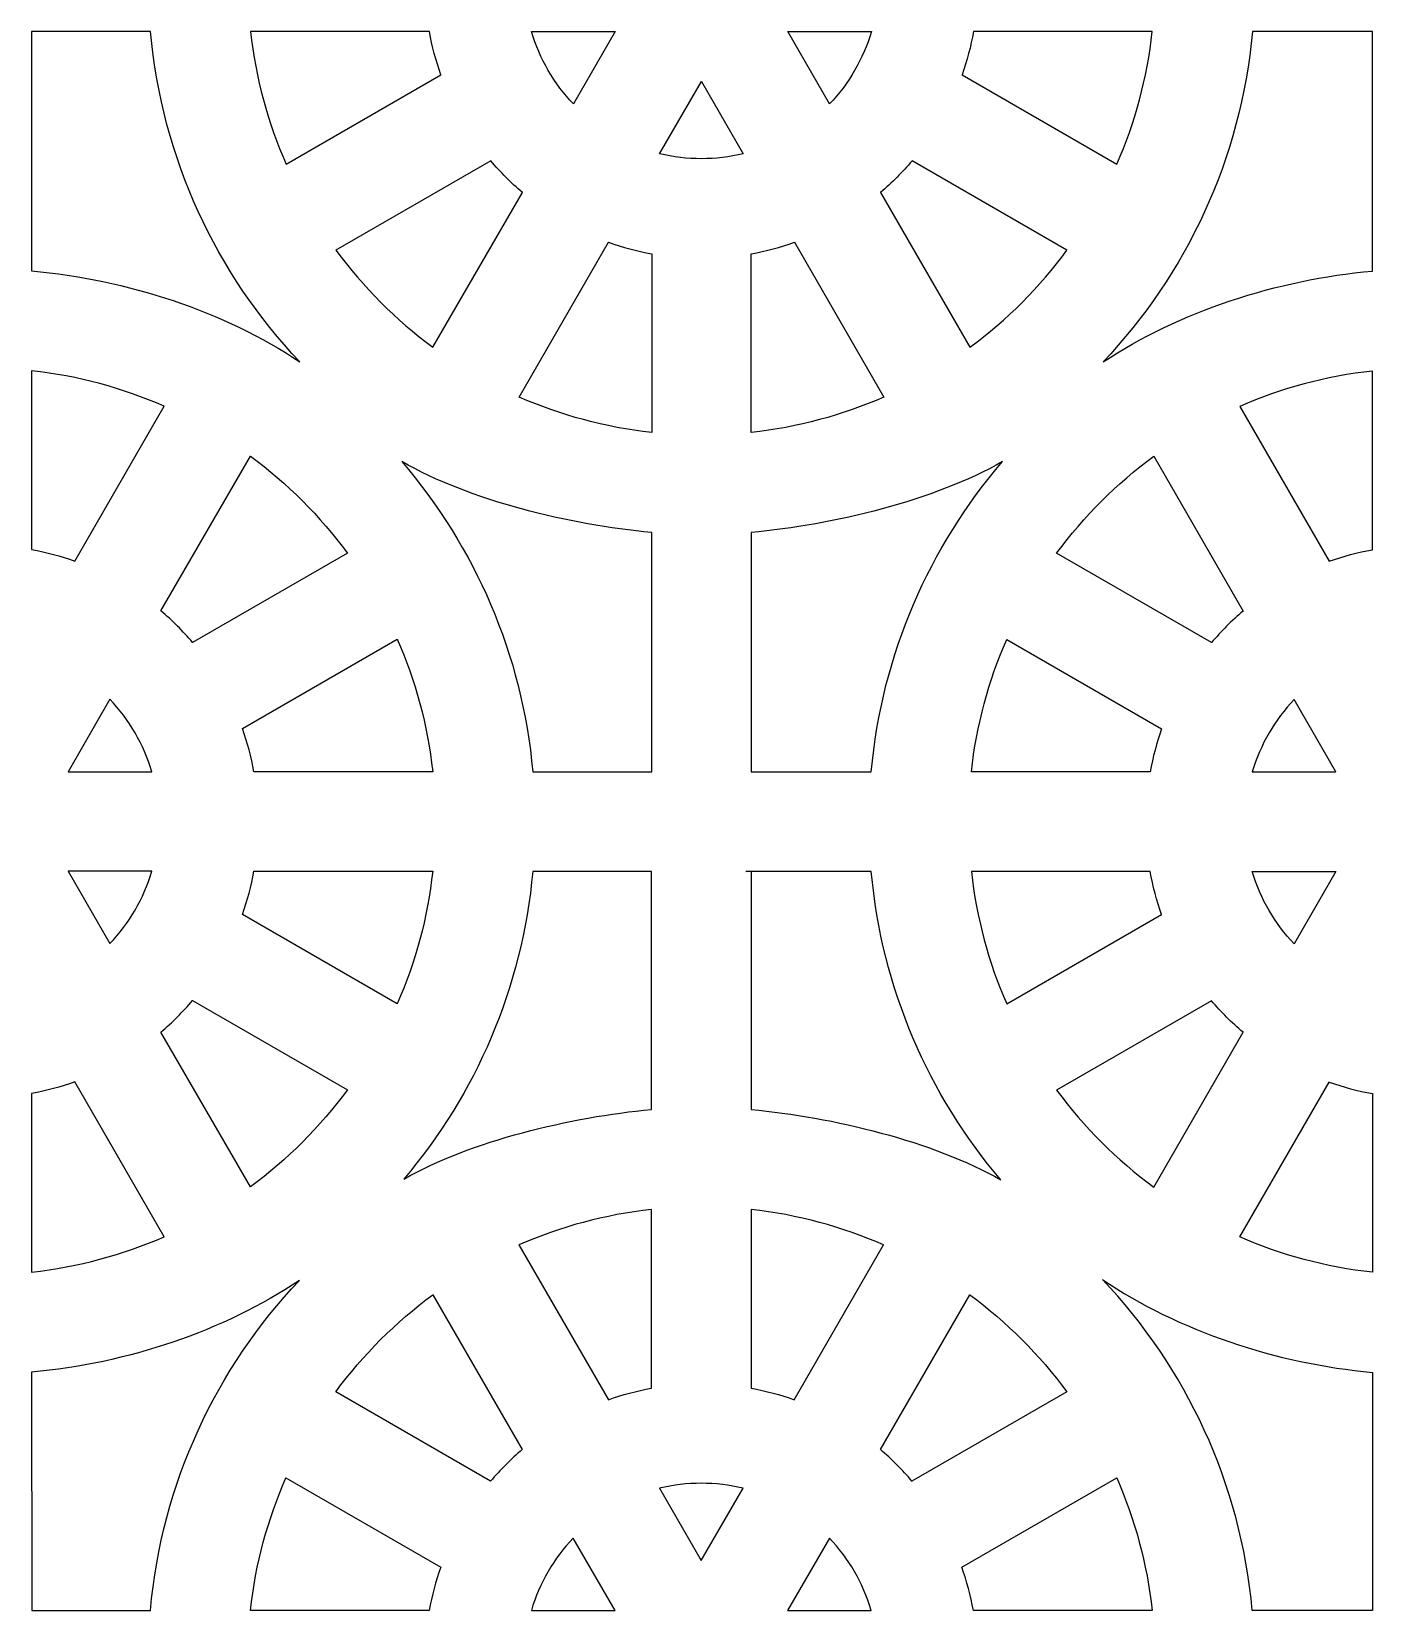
# Model space of a CAD drawing. Header units: centimetres. Extents: x -87 to 87, y -88 to 88.
# Drawn here: x -87.34 to -63.09, y -1.47 to 27.09 of the extents above; entities that cross this region are included whole.
import ezdxf

# ---------------------------------------------------------------- set-up
doc = ezdxf.new("R2010")
doc.units = ezdxf.units.CM
doc.header["$MEASUREMENT"] = 0
doc.layers.add('layer 1', color=7, linetype='Continuous')

msp = doc.modelspace()

# ---------------------------------------------------------------- linework, layer by layer
at = {"layer": 'layer 1', "color": 114}
for points, knots in [([(-82.48931, 21.11512), (-83.84393, 22.02218), (-85.62303, 22.60711), (-87.33565, 22.75994), (-87.33565, 22.75994), (-87.33565, 22.75994), (-87.33565, 27.08698), (-87.33565, 27.08698), (-87.33565, 27.08698), (-87.33565, 27.08698), (-85.18539, 27.08698), (-85.18539, 27.08698), (-85.18539, 27.08698), (-84.97975, 24.78247), (-83.99186, 22.70278), (-82.48931, 21.11512)], [0, 0, 0, 0, 0.2, 0.2, 0.2, 0.2, 0.4, 0.4, 0.4, 0.4, 0.6, 0.6, 0.6, 0.6, 1, 1, 1, 1]), ([(-82.73544, 24.69022), (-83.06401, 25.43745), (-83.28434, 26.24299), (-83.37651, 27.08697), (-83.37651, 27.08697), (-83.37651, 27.08697), (-80.14456, 27.08705), (-80.14456, 27.08705), (-80.14456, 27.08705), (-80.0958, 26.81882), (-80.02571, 26.55799), (-79.93595, 26.30649), (-79.93595, 26.30649), (-79.93595, 26.30649), (-82.73544, 24.69022), (-82.73544, 24.69022)], [0, 0, 0, 0, 0.2, 0.2, 0.2, 0.2, 0.4, 0.4, 0.4, 0.4, 0.6, 0.6, 0.6, 0.6, 1, 1, 1, 1]), ([(-77.54008, 25.77768), (-77.54008, 25.77768), (-76.78419, 27.08698), (-76.78419, 27.08698), (-76.78419, 27.08698), (-76.78419, 27.08698), (-78.29699, 27.08698), (-78.29699, 27.08698), (-78.29699, 27.08698), (-78.15149, 26.58975), (-77.88847, 26.14261), (-77.54008, 25.77768)], [0, 0, 0, 0, 0.25, 0.25, 0.25, 0.25, 0.5, 0.5, 0.5, 0.5, 1, 1, 1, 1]), ([(-73.66651, 27.08698), (-73.66651, 27.08698), (-72.91057, 25.77768), (-72.91057, 25.77768), (-72.91057, 25.77768), (-72.56221, 26.14257), (-72.29924, 26.58972), (-72.15374, 27.08698), (-72.15374, 27.08698), (-72.15374, 27.08698), (-73.66651, 27.08698), (-73.66651, 27.08698)], [0, 0, 0, 0, 0.25, 0.25, 0.25, 0.25, 0.5, 0.5, 0.5, 0.5, 1, 1, 1, 1]), ([(-67.71524, 24.69022), (-67.71524, 24.69022), (-70.51485, 26.30656), (-70.51485, 26.30656), (-70.51485, 26.30656), (-70.42512, 26.55803), (-70.35477, 26.81876), (-70.306, 27.08698), (-70.306, 27.08698), (-70.306, 27.08698), (-67.07421, 27.08698), (-67.07421, 27.08698), (-67.07421, 27.08698), (-67.16638, 26.243), (-67.38669, 25.43743), (-67.71524, 24.69022)], [0, 0, 0, 0, 0.2, 0.2, 0.2, 0.2, 0.4, 0.4, 0.4, 0.4, 0.6, 0.6, 0.6, 0.6, 1, 1, 1, 1]), ([(-67.96542, 21.11064), (-66.46059, 22.69886), (-65.47116, 24.78036), (-65.26533, 27.08698), (-65.26533, 27.08698), (-65.26533, 27.08698), (-63.09479, 27.08699), (-63.09479, 27.08699), (-63.09479, 27.08699), (-63.09479, 27.08699), (-63.0948, 22.75606), (-63.0948, 22.75606), (-63.0948, 22.75606), (-64.80789, 22.60318), (-66.61054, 22.01809), (-67.96542, 21.11064)], [0, 0, 0, 0, 0.2, 0.2, 0.2, 0.2, 0.4, 0.4, 0.4, 0.4, 0.6, 0.6, 0.6, 0.6, 1, 1, 1, 1]), ([(-74.46898, 24.87687), (-74.46898, 24.87687), (-75.22535, 26.18696), (-75.22535, 26.18696), (-75.22535, 26.18696), (-75.22535, 26.18696), (-75.98167, 24.87687), (-75.98167, 24.87687), (-75.98167, 24.87687), (-75.48699, 24.75695), (-74.96366, 24.75694), (-74.46898, 24.87687)], [0, 0, 0, 0, 0.25, 0.25, 0.25, 0.25, 0.5, 0.5, 0.5, 0.5, 1, 1, 1, 1]), ([(-80.08005, 21.37834), (-80.74947, 21.87098), (-81.3414, 22.4628), (-81.83402, 23.13219), (-81.83402, 23.13219), (-81.83402, 23.13219), (-79.03465, 24.7484), (-79.03465, 24.7484), (-79.03465, 24.7484), (-78.86001, 24.5432), (-78.66908, 24.3523), (-78.46386, 24.17765), (-78.46386, 24.17765), (-78.46386, 24.17765), (-80.08005, 21.37834), (-80.08005, 21.37834)], [0, 0, 0, 0, 0.2, 0.2, 0.2, 0.2, 0.4, 0.4, 0.4, 0.4, 0.6, 0.6, 0.6, 0.6, 1, 1, 1, 1]), ([(-68.61676, 23.13225), (-69.10938, 22.46282), (-69.7014, 21.87133), (-70.37083, 21.37867), (-70.37083, 21.37867), (-70.37083, 21.37867), (-71.98683, 24.17766), (-71.98683, 24.17766), (-71.98683, 24.17766), (-71.78163, 24.35229), (-71.59071, 24.54321), (-71.41607, 24.74842), (-71.41607, 24.74842), (-71.41607, 24.74842), (-68.61676, 23.13225), (-68.61676, 23.13225)], [0, 0, 0, 0, 0.2, 0.2, 0.2, 0.2, 0.4, 0.4, 0.4, 0.4, 0.6, 0.6, 0.6, 0.6, 1, 1, 1, 1]), ([(-76.12537, 19.83579), (-76.12537, 19.83579), (-76.12534, 23.06775), (-76.12534, 23.06775), (-76.12534, 23.06775), (-76.39354, 23.11653), (-76.6543, 23.18665), (-76.90575, 23.27638), (-76.90575, 23.27638), (-76.90575, 23.27638), (-78.52209, 20.47683), (-78.52209, 20.47683), (-78.52209, 20.47683), (-77.77488, 20.14827), (-76.96933, 19.92795), (-76.12537, 19.83579)], [0, 0, 0, 0, 0.2, 0.2, 0.2, 0.2, 0.4, 0.4, 0.4, 0.4, 0.6, 0.6, 0.6, 0.6, 1, 1, 1, 1]), ([(-73.54496, 23.27645), (-73.79642, 23.18672), (-74.05719, 23.11653), (-74.3254, 23.06775), (-74.3254, 23.06775), (-74.3254, 23.06775), (-74.32537, 19.83579), (-74.32537, 19.83579), (-74.32537, 19.83579), (-73.48141, 19.92796), (-72.67599, 20.14856), (-71.92877, 20.47712), (-71.92877, 20.47712), (-71.92877, 20.47712), (-73.54496, 23.27645), (-73.54496, 23.27645)], [0, 0, 0, 0, 0.2, 0.2, 0.2, 0.2, 0.4, 0.4, 0.4, 0.4, 0.6, 0.6, 0.6, 0.6, 1, 1, 1, 1]), ([(-86.55524, 17.51041), (-86.8067, 17.60014), (-87.06747, 17.67033), (-87.33568, 17.71911), (-87.33568, 17.71911), (-87.33568, 17.71911), (-87.33565, 20.95107), (-87.33565, 20.95107), (-87.33565, 20.95107), (-86.49169, 20.8589), (-85.68627, 20.6383), (-84.93905, 20.30974), (-84.93905, 20.30974), (-84.93905, 20.30974), (-86.55524, 17.51041), (-86.55524, 17.51041)], [0, 0, 0, 0, 0.2, 0.2, 0.2, 0.2, 0.4, 0.4, 0.4, 0.4, 0.6, 0.6, 0.6, 0.6, 1, 1, 1, 1]), ([(-63.09479, 20.94718), (-63.09479, 20.94718), (-63.09476, 17.71522), (-63.09476, 17.71522), (-63.09476, 17.71522), (-63.36296, 17.66644), (-63.62372, 17.59632), (-63.87517, 17.50659), (-63.87517, 17.50659), (-63.87517, 17.50659), (-65.49151, 20.30614), (-65.49151, 20.30614), (-65.49151, 20.30614), (-64.7443, 20.6347), (-63.93875, 20.85502), (-63.09479, 20.94718)], [0, 0, 0, 0, 0.2, 0.2, 0.2, 0.2, 0.4, 0.4, 0.4, 0.4, 0.6, 0.6, 0.6, 0.6, 1, 1, 1, 1]), ([(-81.62704, 17.65461), (-82.11966, 18.32404), (-82.71168, 18.91553), (-83.38111, 19.40819), (-83.38111, 19.40819), (-83.38111, 19.40819), (-84.99711, 16.6092), (-84.99711, 16.6092), (-84.99711, 16.6092), (-84.79191, 16.43457), (-84.60099, 16.24365), (-84.42635, 16.03844), (-84.42635, 16.03844), (-84.42635, 16.03844), (-81.62704, 17.65461), (-81.62704, 17.65461)], [0, 0, 0, 0, 0.2, 0.2, 0.2, 0.2, 0.4, 0.4, 0.4, 0.4, 0.6, 0.6, 0.6, 0.6, 1, 1, 1, 1]), ([(-76.12537, 13.69988), (-76.12537, 13.69988), (-78.27561, 13.69988), (-78.27561, 13.69988), (-78.27561, 13.69988), (-78.46598, 15.83319), (-79.32671, 17.77381), (-80.64549, 19.30981), (-80.64549, 19.30981), (-79.42614, 18.60929), (-77.5981, 18.15833), (-76.12538, 18.02691), (-76.12538, 18.02691), (-76.12538, 18.02691), (-76.12537, 13.69988), (-76.12537, 13.69988)], [0, 0, 0, 0, 0.2, 0.2, 0.2, 0.2, 0.4, 0.4, 0.4, 0.4, 0.6, 0.6, 0.6, 0.6, 1, 1, 1, 1]), ([(-69.78282, 19.30875), (-71.10285, 17.77227), (-71.96433, 15.83051), (-72.15481, 13.69599), (-72.15481, 13.69599), (-72.15481, 13.69599), (-74.32537, 13.69988), (-74.32537, 13.69988), (-74.32537, 13.69988), (-74.32537, 13.69988), (-74.32537, 18.02692), (-74.32537, 18.02692), (-74.32537, 18.02692), (-72.85332, 18.15828), (-71.00181, 18.6088), (-69.78282, 19.30875)], [0, 0, 0, 0, 0.2, 0.2, 0.2, 0.2, 0.4, 0.4, 0.4, 0.4, 0.6, 0.6, 0.6, 0.6, 1, 1, 1, 1]), ([(-67.04947, 19.40463), (-67.71889, 18.91199), (-68.31082, 18.32017), (-68.80344, 17.65078), (-68.80344, 17.65078), (-68.80344, 17.65078), (-66.00407, 16.03457), (-66.00407, 16.03457), (-66.00407, 16.03457), (-65.82943, 16.23977), (-65.6385, 16.43067), (-65.43328, 16.60532), (-65.43328, 16.60532), (-65.43328, 16.60532), (-67.04947, 19.40463), (-67.04947, 19.40463)], [0, 0, 0, 0, 0.2, 0.2, 0.2, 0.2, 0.4, 0.4, 0.4, 0.4, 0.6, 0.6, 0.6, 0.6, 1, 1, 1, 1]), ([(-80.72552, 16.09664), (-80.72552, 16.09664), (-83.52513, 14.4803), (-83.52513, 14.4803), (-83.52513, 14.4803), (-83.4354, 14.22883), (-83.36505, 13.9681), (-83.31628, 13.69988), (-83.31628, 13.69988), (-83.31628, 13.69988), (-80.08449, 13.69988), (-80.08449, 13.69988), (-80.08449, 13.69988), (-80.17666, 14.54386), (-80.39697, 15.34943), (-80.72552, 16.09664)], [0, 0, 0, 0, 0.2, 0.2, 0.2, 0.2, 0.4, 0.4, 0.4, 0.4, 0.6, 0.6, 0.6, 0.6, 1, 1, 1, 1]), ([(-69.70486, 16.09275), (-70.03343, 15.34552), (-70.25376, 14.53998), (-70.34593, 13.696), (-70.34593, 13.696), (-70.34593, 13.696), (-67.11398, 13.69592), (-67.11398, 13.69592), (-67.11398, 13.69592), (-67.06522, 13.96415), (-66.99513, 14.22498), (-66.90537, 14.47648), (-66.90537, 14.47648), (-66.90537, 14.47648), (-69.70486, 16.09275), (-69.70486, 16.09275)], [0, 0, 0, 0, 0.2, 0.2, 0.2, 0.2, 0.4, 0.4, 0.4, 0.4, 0.6, 0.6, 0.6, 0.6, 1, 1, 1, 1]), ([(-86.67679, 13.69988), (-86.67679, 13.69988), (-85.92085, 15.00918), (-85.92085, 15.00918), (-85.92085, 15.00918), (-85.57249, 14.64429), (-85.30952, 14.19714), (-85.16402, 13.69988), (-85.16402, 13.69988), (-85.16402, 13.69988), (-86.67679, 13.69988), (-86.67679, 13.69988)], [0, 0, 0, 0, 0.25, 0.25, 0.25, 0.25, 0.5, 0.5, 0.5, 0.5, 1, 1, 1, 1]), ([(-64.5095, 15.00529), (-64.5095, 15.00529), (-63.75361, 13.69599), (-63.75361, 13.69599), (-63.75361, 13.69599), (-63.75361, 13.69599), (-65.26641, 13.69599), (-65.26641, 13.69599), (-65.26641, 13.69599), (-65.12091, 14.19322), (-64.85789, 14.64036), (-64.5095, 15.00529)], [0, 0, 0, 0, 0.25, 0.25, 0.25, 0.25, 0.5, 0.5, 0.5, 0.5, 1, 1, 1, 1]), ([(-86.67674, 11.8999), (-86.67674, 11.8999), (-85.164, 11.89988), (-85.164, 11.89988), (-85.164, 11.89988), (-85.30951, 11.40265), (-85.57251, 10.95554), (-85.92085, 10.59068), (-85.92085, 10.59068), (-85.92085, 10.59068), (-86.67674, 11.8999), (-86.67674, 11.8999)], [0, 0, 0, 0, 0.25, 0.25, 0.25, 0.25, 0.5, 0.5, 0.5, 0.5, 1, 1, 1, 1]), ([(-80.72553, 9.50321), (-80.39698, 10.2504), (-80.17667, 11.05593), (-80.08449, 11.89988), (-80.08449, 11.89988), (-80.08449, 11.89988), (-83.31647, 11.89988), (-83.31647, 11.89988), (-83.31647, 11.89988), (-83.36523, 11.63173), (-83.4354, 11.37101), (-83.52512, 11.11959), (-83.52512, 11.11959), (-83.52512, 11.11959), (-80.72553, 9.50321), (-80.72553, 9.50321)], [0, 0, 0, 0, 0.2, 0.2, 0.2, 0.2, 0.4, 0.4, 0.4, 0.4, 0.6, 0.6, 0.6, 0.6, 1, 1, 1, 1]), ([(-80.60775, 6.33222), (-79.31043, 7.86051), (-78.46446, 9.78387), (-78.2759, 11.89672), (-78.2759, 11.89672), (-78.2759, 11.89672), (-76.12819, 11.89599), (-76.12819, 11.89599), (-76.12819, 11.89599), (-76.12819, 11.89599), (-76.1282, 7.58995), (-76.1282, 7.58995), (-76.1282, 7.58995), (-77.58329, 7.4601), (-79.39916, 7.0184), (-80.60775, 6.33222)], [0, 0, 0, 0, 0.2, 0.2, 0.2, 0.2, 0.4, 0.4, 0.4, 0.4, 0.6, 0.6, 0.6, 0.6, 1, 1, 1, 1]), ([(-74.42521, 11.89599), (-74.42521, 11.89599), (-74.32819, 11.89599), (-74.32819, 11.89599), (-74.32819, 11.89599), (-74.32819, 11.89599), (-72.15481, 11.89599), (-72.15481, 11.89599), (-72.15481, 11.89599), (-71.96573, 9.77728), (-71.11552, 7.84852), (-69.81203, 6.3175), (-69.81203, 6.3175), (-71.027, 7.0121), (-72.86272, 7.45917), (-74.32819, 7.58994), (-74.32819, 7.58994), (-74.32819, 7.58994), (-74.32819, 11.89599), (-74.32819, 11.89599), (-74.32819, 11.89599), (-74.32819, 11.89599), (-74.32819, 11.89989), (-74.32819, 11.89989), (-74.32819, 11.89989), (-74.32819, 11.89989), (-74.42521, 11.89599), (-74.42521, 11.89599)], [0, 0, 0, 0, 0.125, 0.125, 0.125, 0.125, 0.25, 0.25, 0.25, 0.25, 0.375, 0.375, 0.375, 0.375, 0.5, 0.5, 0.5, 0.5, 0.625, 0.625, 0.625, 0.625, 0.75, 0.75, 0.75, 0.75, 1, 1, 1, 1]), ([(-70.34592, 11.89599), (-70.34592, 11.89599), (-67.11394, 11.89601), (-67.11394, 11.89601), (-67.11394, 11.89601), (-67.06516, 11.62782), (-66.9951, 11.36705), (-66.90537, 11.1156), (-66.90537, 11.1156), (-66.90537, 11.1156), (-69.70479, 9.49934), (-69.70479, 9.49934), (-69.70479, 9.49934), (-70.03334, 10.24654), (-70.25373, 11.05203), (-70.34592, 11.89599)], [0, 0, 0, 0, 0.2, 0.2, 0.2, 0.2, 0.4, 0.4, 0.4, 0.4, 0.6, 0.6, 0.6, 0.6, 1, 1, 1, 1]), ([(-64.50951, 10.58676), (-64.50951, 10.58676), (-63.75362, 11.89599), (-63.75362, 11.89599), (-63.75362, 11.89599), (-63.75362, 11.89599), (-65.2664, 11.89599), (-65.2664, 11.89599), (-65.2664, 11.89599), (-65.1209, 11.39879), (-64.85788, 10.95166), (-64.50951, 10.58676)], [0, 0, 0, 0, 0.25, 0.25, 0.25, 0.25, 0.5, 0.5, 0.5, 0.5, 1, 1, 1, 1]), ([(-84.9971, 8.99068), (-84.9971, 8.99068), (-83.38089, 6.19129), (-83.38089, 6.19129), (-83.38089, 6.19129), (-82.71149, 6.68391), (-82.11959, 7.2758), (-81.62697, 7.9452), (-81.62697, 7.9452), (-81.62697, 7.9452), (-84.42633, 9.56146), (-84.42633, 9.56146), (-84.42633, 9.56146), (-84.60096, 9.35626), (-84.79189, 9.16532), (-84.9971, 8.99068)], [0, 0, 0, 0, 0.2, 0.2, 0.2, 0.2, 0.4, 0.4, 0.4, 0.4, 0.6, 0.6, 0.6, 0.6, 1, 1, 1, 1]), ([(-67.0495, 6.18739), (-67.7189, 6.68001), (-68.31076, 7.27191), (-68.80339, 7.94131), (-68.80339, 7.94131), (-68.80339, 7.94131), (-66.00414, 9.55746), (-66.00414, 9.55746), (-66.00414, 9.55746), (-65.82949, 9.35224), (-65.63853, 9.16131), (-65.43332, 8.98667), (-65.43332, 8.98667), (-65.43332, 8.98667), (-67.0495, 6.18739), (-67.0495, 6.18739)], [0, 0, 0, 0, 0.2, 0.2, 0.2, 0.2, 0.4, 0.4, 0.4, 0.4, 0.6, 0.6, 0.6, 0.6, 1, 1, 1, 1]), ([(-87.33565, 4.64884), (-87.33565, 4.64884), (-87.33565, 7.88075), (-87.33565, 7.88075), (-87.33565, 7.88075), (-87.06747, 7.92952), (-86.80671, 7.99969), (-86.55526, 8.08943), (-86.55526, 8.08943), (-86.55526, 8.08943), (-84.93891, 5.28984), (-84.93891, 5.28984), (-84.93891, 5.28984), (-85.68613, 4.96128), (-86.49169, 4.74103), (-87.33565, 4.64884)], [0, 0, 0, 0, 0.2, 0.2, 0.2, 0.2, 0.4, 0.4, 0.4, 0.4, 0.6, 0.6, 0.6, 0.6, 1, 1, 1, 1]), ([(-63.87513, 8.08552), (-63.87513, 8.08552), (-65.49134, 5.28619), (-65.49134, 5.28619), (-65.49134, 5.28619), (-64.74414, 4.95763), (-63.93874, 4.7372), (-63.09479, 4.64503), (-63.09479, 4.64503), (-63.09479, 4.64503), (-63.09479, 7.87685), (-63.09479, 7.87685), (-63.09479, 7.87685), (-63.36296, 7.92561), (-63.62369, 7.99579), (-63.87513, 8.08552)], [0, 0, 0, 0, 0.2, 0.2, 0.2, 0.2, 0.4, 0.4, 0.4, 0.4, 0.6, 0.6, 0.6, 0.6, 1, 1, 1, 1]), ([(-76.12819, 5.78107), (-76.12819, 5.78107), (-76.12816, 2.54911), (-76.12816, 2.54911), (-76.12816, 2.54911), (-76.39636, 2.50033), (-76.65712, 2.43021), (-76.90857, 2.34048), (-76.90857, 2.34048), (-76.90857, 2.34048), (-78.52491, 5.14003), (-78.52491, 5.14003), (-78.52491, 5.14003), (-77.7777, 5.46859), (-76.97215, 5.68891), (-76.12819, 5.78107)], [0, 0, 0, 0, 0.2, 0.2, 0.2, 0.2, 0.4, 0.4, 0.4, 0.4, 0.6, 0.6, 0.6, 0.6, 1, 1, 1, 1]), ([(-73.54778, 2.34041), (-73.79924, 2.43014), (-74.06001, 2.50033), (-74.32822, 2.54911), (-74.32822, 2.54911), (-74.32822, 2.54911), (-74.32819, 5.78107), (-74.32819, 5.78107), (-74.32819, 5.78107), (-73.48423, 5.6889), (-72.67881, 5.4683), (-71.93159, 5.13974), (-71.93159, 5.13974), (-71.93159, 5.13974), (-73.54778, 2.34041), (-73.54778, 2.34041)], [0, 0, 0, 0, 0.2, 0.2, 0.2, 0.2, 0.4, 0.4, 0.4, 0.4, 0.6, 0.6, 0.6, 0.6, 1, 1, 1, 1]), ([(-82.49545, 4.49848), (-83.99618, 2.91122), (-84.98271, 0.83274), (-85.18821, -1.47012), (-85.18821, -1.47012), (-85.18821, -1.47012), (-87.33458, -1.47012), (-87.33458, -1.47012), (-87.33458, -1.47012), (-87.33458, -1.47012), (-87.33645, 2.83982), (-87.33645, 2.83982), (-87.33645, 2.83982), (-85.6142, 2.99337), (-83.85508, 3.58337), (-82.49545, 4.49848)], [0, 0, 0, 0, 0.2, 0.2, 0.2, 0.2, 0.4, 0.4, 0.4, 0.4, 0.6, 0.6, 0.6, 0.6, 1, 1, 1, 1]), ([(-63.09479, -1.47012), (-63.09479, -1.47012), (-63.09477, 2.836), (-63.09477, 2.836), (-63.09477, 2.836), (-64.82887, 2.99076), (-66.61083, 3.58841), (-67.97652, 4.51497), (-67.97652, 4.51497), (-66.46703, 2.92564), (-65.47437, 0.84073), (-65.26815, -1.47012), (-65.26815, -1.47012), (-65.26815, -1.47012), (-63.09479, -1.47012), (-63.09479, -1.47012)], [0, 0, 0, 0, 0.2, 0.2, 0.2, 0.2, 0.4, 0.4, 0.4, 0.4, 0.6, 0.6, 0.6, 0.6, 1, 1, 1, 1]), ([(-80.08287, 4.23852), (-80.75229, 3.74588), (-81.34422, 3.15406), (-81.83684, 2.48467), (-81.83684, 2.48467), (-81.83684, 2.48467), (-79.03747, 0.86846), (-79.03747, 0.86846), (-79.03747, 0.86846), (-78.86283, 1.07366), (-78.6719, 1.26456), (-78.46668, 1.43921), (-78.46668, 1.43921), (-78.46668, 1.43921), (-80.08287, 4.23852), (-80.08287, 4.23852)], [0, 0, 0, 0, 0.2, 0.2, 0.2, 0.2, 0.4, 0.4, 0.4, 0.4, 0.6, 0.6, 0.6, 0.6, 1, 1, 1, 1]), ([(-68.61958, 2.48461), (-69.1122, 3.15404), (-69.70422, 3.74553), (-70.37365, 4.23819), (-70.37365, 4.23819), (-70.37365, 4.23819), (-71.98965, 1.4392), (-71.98965, 1.4392), (-71.98965, 1.4392), (-71.78445, 1.26457), (-71.59353, 1.07365), (-71.41889, 0.86844), (-71.41889, 0.86844), (-71.41889, 0.86844), (-68.61958, 2.48461), (-68.61958, 2.48461)], [0, 0, 0, 0, 0.2, 0.2, 0.2, 0.2, 0.4, 0.4, 0.4, 0.4, 0.6, 0.6, 0.6, 0.6, 1, 1, 1, 1]), ([(-82.73826, 0.92664), (-83.06683, 0.17941), (-83.28716, -0.62613), (-83.37933, -1.47011), (-83.37933, -1.47011), (-83.37933, -1.47011), (-80.14738, -1.47019), (-80.14738, -1.47019), (-80.14738, -1.47019), (-80.09862, -1.20196), (-80.02853, -0.94113), (-79.93877, -0.68963), (-79.93877, -0.68963), (-79.93877, -0.68963), (-82.73826, 0.92664), (-82.73826, 0.92664)], [0, 0, 0, 0, 0.2, 0.2, 0.2, 0.2, 0.4, 0.4, 0.4, 0.4, 0.6, 0.6, 0.6, 0.6, 1, 1, 1, 1]), ([(-74.4718, 0.73999), (-74.4718, 0.73999), (-75.22817, -0.5701), (-75.22817, -0.5701), (-75.22817, -0.5701), (-75.22817, -0.5701), (-75.98449, 0.73999), (-75.98449, 0.73999), (-75.98449, 0.73999), (-75.48981, 0.85991), (-74.96648, 0.85992), (-74.4718, 0.73999)], [0, 0, 0, 0, 0.25, 0.25, 0.25, 0.25, 0.5, 0.5, 0.5, 0.5, 1, 1, 1, 1]), ([(-67.71806, 0.92664), (-67.71806, 0.92664), (-70.51767, -0.6897), (-70.51767, -0.6897), (-70.51767, -0.6897), (-70.42794, -0.94117), (-70.35759, -1.2019), (-70.30882, -1.47012), (-70.30882, -1.47012), (-70.30882, -1.47012), (-67.07703, -1.47012), (-67.07703, -1.47012), (-67.07703, -1.47012), (-67.1692, -0.62614), (-67.38951, 0.17943), (-67.71806, 0.92664)], [0, 0, 0, 0, 0.2, 0.2, 0.2, 0.2, 0.4, 0.4, 0.4, 0.4, 0.6, 0.6, 0.6, 0.6, 1, 1, 1, 1]), ([(-77.5429, -0.16082), (-77.5429, -0.16082), (-76.78701, -1.47012), (-76.78701, -1.47012), (-76.78701, -1.47012), (-76.78701, -1.47012), (-78.29981, -1.47012), (-78.29981, -1.47012), (-78.29981, -1.47012), (-78.15431, -0.97289), (-77.89129, -0.52575), (-77.5429, -0.16082)], [0, 0, 0, 0, 0.25, 0.25, 0.25, 0.25, 0.5, 0.5, 0.5, 0.5, 1, 1, 1, 1]), ([(-73.66933, -1.47012), (-73.66933, -1.47012), (-72.91339, -0.16082), (-72.91339, -0.16082), (-72.91339, -0.16082), (-72.56503, -0.52571), (-72.30206, -0.97286), (-72.15656, -1.47012), (-72.15656, -1.47012), (-72.15656, -1.47012), (-73.66933, -1.47012), (-73.66933, -1.47012)], [0, 0, 0, 0, 0.25, 0.25, 0.25, 0.25, 0.5, 0.5, 0.5, 0.5, 1, 1, 1, 1])]:
    msp.add_open_spline(points, degree=3, knots=knots, dxfattribs=at)
at = {"layer": 'layer 1', "color": 250, "lineweight": 9}
for points, knots in [([(-82.48931, 21.11512), (-83.84393, 22.02218), (-85.62303, 22.60711), (-87.33565, 22.75994), (-87.33565, 22.75994), (-87.33565, 22.75994), (-87.33565, 27.08698), (-87.33565, 27.08698), (-87.33565, 27.08698), (-87.33565, 27.08698), (-85.18539, 27.08698), (-85.18539, 27.08698), (-85.18539, 27.08698), (-84.97975, 24.78247), (-83.99186, 22.70278), (-82.48931, 21.11512)], [0, 0, 0, 0, 0.2, 0.2, 0.2, 0.2, 0.4, 0.4, 0.4, 0.4, 0.6, 0.6, 0.6, 0.6, 1, 1, 1, 1]), ([(-82.73544, 24.69022), (-83.06401, 25.43745), (-83.28434, 26.24299), (-83.37651, 27.08697), (-83.37651, 27.08697), (-83.37651, 27.08697), (-80.14456, 27.08705), (-80.14456, 27.08705), (-80.14456, 27.08705), (-80.0958, 26.81882), (-80.02571, 26.55799), (-79.93595, 26.30649), (-79.93595, 26.30649), (-79.93595, 26.30649), (-82.73544, 24.69022), (-82.73544, 24.69022)], [0, 0, 0, 0, 0.2, 0.2, 0.2, 0.2, 0.4, 0.4, 0.4, 0.4, 0.6, 0.6, 0.6, 0.6, 1, 1, 1, 1]), ([(-77.54008, 25.77768), (-77.54008, 25.77768), (-76.78419, 27.08698), (-76.78419, 27.08698), (-76.78419, 27.08698), (-76.78419, 27.08698), (-78.29699, 27.08698), (-78.29699, 27.08698), (-78.29699, 27.08698), (-78.15149, 26.58975), (-77.88847, 26.14261), (-77.54008, 25.77768)], [0, 0, 0, 0, 0.25, 0.25, 0.25, 0.25, 0.5, 0.5, 0.5, 0.5, 1, 1, 1, 1]), ([(-73.66651, 27.08698), (-73.66651, 27.08698), (-72.91057, 25.77768), (-72.91057, 25.77768), (-72.91057, 25.77768), (-72.56221, 26.14257), (-72.29924, 26.58972), (-72.15374, 27.08698), (-72.15374, 27.08698), (-72.15374, 27.08698), (-73.66651, 27.08698), (-73.66651, 27.08698)], [0, 0, 0, 0, 0.25, 0.25, 0.25, 0.25, 0.5, 0.5, 0.5, 0.5, 1, 1, 1, 1]), ([(-67.71524, 24.69022), (-67.71524, 24.69022), (-70.51485, 26.30656), (-70.51485, 26.30656), (-70.51485, 26.30656), (-70.42512, 26.55803), (-70.35477, 26.81876), (-70.306, 27.08698), (-70.306, 27.08698), (-70.306, 27.08698), (-67.07421, 27.08698), (-67.07421, 27.08698), (-67.07421, 27.08698), (-67.16638, 26.243), (-67.38669, 25.43743), (-67.71524, 24.69022)], [0, 0, 0, 0, 0.2, 0.2, 0.2, 0.2, 0.4, 0.4, 0.4, 0.4, 0.6, 0.6, 0.6, 0.6, 1, 1, 1, 1]), ([(-67.96542, 21.11064), (-66.46059, 22.69886), (-65.47116, 24.78036), (-65.26533, 27.08698), (-65.26533, 27.08698), (-65.26533, 27.08698), (-63.09479, 27.08699), (-63.09479, 27.08699), (-63.09479, 27.08699), (-63.09479, 27.08699), (-63.0948, 22.75606), (-63.0948, 22.75606), (-63.0948, 22.75606), (-64.80789, 22.60318), (-66.61054, 22.01809), (-67.96542, 21.11064)], [0, 0, 0, 0, 0.2, 0.2, 0.2, 0.2, 0.4, 0.4, 0.4, 0.4, 0.6, 0.6, 0.6, 0.6, 1, 1, 1, 1]), ([(-74.46898, 24.87687), (-74.46898, 24.87687), (-75.22535, 26.18696), (-75.22535, 26.18696), (-75.22535, 26.18696), (-75.22535, 26.18696), (-75.98167, 24.87687), (-75.98167, 24.87687), (-75.98167, 24.87687), (-75.48699, 24.75695), (-74.96366, 24.75694), (-74.46898, 24.87687)], [0, 0, 0, 0, 0.25, 0.25, 0.25, 0.25, 0.5, 0.5, 0.5, 0.5, 1, 1, 1, 1]), ([(-80.08005, 21.37834), (-80.74947, 21.87098), (-81.3414, 22.4628), (-81.83402, 23.13219), (-81.83402, 23.13219), (-81.83402, 23.13219), (-79.03465, 24.7484), (-79.03465, 24.7484), (-79.03465, 24.7484), (-78.86001, 24.5432), (-78.66908, 24.3523), (-78.46386, 24.17765), (-78.46386, 24.17765), (-78.46386, 24.17765), (-80.08005, 21.37834), (-80.08005, 21.37834)], [0, 0, 0, 0, 0.2, 0.2, 0.2, 0.2, 0.4, 0.4, 0.4, 0.4, 0.6, 0.6, 0.6, 0.6, 1, 1, 1, 1]), ([(-68.61676, 23.13225), (-69.10938, 22.46282), (-69.7014, 21.87133), (-70.37083, 21.37867), (-70.37083, 21.37867), (-70.37083, 21.37867), (-71.98683, 24.17766), (-71.98683, 24.17766), (-71.98683, 24.17766), (-71.78163, 24.35229), (-71.59071, 24.54321), (-71.41607, 24.74842), (-71.41607, 24.74842), (-71.41607, 24.74842), (-68.61676, 23.13225), (-68.61676, 23.13225)], [0, 0, 0, 0, 0.2, 0.2, 0.2, 0.2, 0.4, 0.4, 0.4, 0.4, 0.6, 0.6, 0.6, 0.6, 1, 1, 1, 1]), ([(-76.12537, 19.83579), (-76.12537, 19.83579), (-76.12534, 23.06775), (-76.12534, 23.06775), (-76.12534, 23.06775), (-76.39354, 23.11653), (-76.6543, 23.18665), (-76.90575, 23.27638), (-76.90575, 23.27638), (-76.90575, 23.27638), (-78.52209, 20.47683), (-78.52209, 20.47683), (-78.52209, 20.47683), (-77.77488, 20.14827), (-76.96933, 19.92795), (-76.12537, 19.83579)], [0, 0, 0, 0, 0.2, 0.2, 0.2, 0.2, 0.4, 0.4, 0.4, 0.4, 0.6, 0.6, 0.6, 0.6, 1, 1, 1, 1]), ([(-73.54496, 23.27645), (-73.79642, 23.18672), (-74.05719, 23.11653), (-74.3254, 23.06775), (-74.3254, 23.06775), (-74.3254, 23.06775), (-74.32537, 19.83579), (-74.32537, 19.83579), (-74.32537, 19.83579), (-73.48141, 19.92796), (-72.67599, 20.14856), (-71.92877, 20.47712), (-71.92877, 20.47712), (-71.92877, 20.47712), (-73.54496, 23.27645), (-73.54496, 23.27645)], [0, 0, 0, 0, 0.2, 0.2, 0.2, 0.2, 0.4, 0.4, 0.4, 0.4, 0.6, 0.6, 0.6, 0.6, 1, 1, 1, 1]), ([(-86.55524, 17.51041), (-86.8067, 17.60014), (-87.06747, 17.67033), (-87.33568, 17.71911), (-87.33568, 17.71911), (-87.33568, 17.71911), (-87.33565, 20.95107), (-87.33565, 20.95107), (-87.33565, 20.95107), (-86.49169, 20.8589), (-85.68627, 20.6383), (-84.93905, 20.30974), (-84.93905, 20.30974), (-84.93905, 20.30974), (-86.55524, 17.51041), (-86.55524, 17.51041)], [0, 0, 0, 0, 0.2, 0.2, 0.2, 0.2, 0.4, 0.4, 0.4, 0.4, 0.6, 0.6, 0.6, 0.6, 1, 1, 1, 1]), ([(-63.09479, 20.94718), (-63.09479, 20.94718), (-63.09476, 17.71522), (-63.09476, 17.71522), (-63.09476, 17.71522), (-63.36296, 17.66644), (-63.62372, 17.59632), (-63.87517, 17.50659), (-63.87517, 17.50659), (-63.87517, 17.50659), (-65.49151, 20.30614), (-65.49151, 20.30614), (-65.49151, 20.30614), (-64.7443, 20.6347), (-63.93875, 20.85502), (-63.09479, 20.94718)], [0, 0, 0, 0, 0.2, 0.2, 0.2, 0.2, 0.4, 0.4, 0.4, 0.4, 0.6, 0.6, 0.6, 0.6, 1, 1, 1, 1]), ([(-81.62704, 17.65461), (-82.11966, 18.32404), (-82.71168, 18.91553), (-83.38111, 19.40819), (-83.38111, 19.40819), (-83.38111, 19.40819), (-84.99711, 16.6092), (-84.99711, 16.6092), (-84.99711, 16.6092), (-84.79191, 16.43457), (-84.60099, 16.24365), (-84.42635, 16.03844), (-84.42635, 16.03844), (-84.42635, 16.03844), (-81.62704, 17.65461), (-81.62704, 17.65461)], [0, 0, 0, 0, 0.2, 0.2, 0.2, 0.2, 0.4, 0.4, 0.4, 0.4, 0.6, 0.6, 0.6, 0.6, 1, 1, 1, 1]), ([(-76.12537, 13.69988), (-76.12537, 13.69988), (-78.27561, 13.69988), (-78.27561, 13.69988), (-78.27561, 13.69988), (-78.46598, 15.83319), (-79.32671, 17.77381), (-80.64549, 19.30981), (-80.64549, 19.30981), (-79.42614, 18.60929), (-77.5981, 18.15833), (-76.12538, 18.02691), (-76.12538, 18.02691), (-76.12538, 18.02691), (-76.12537, 13.69988), (-76.12537, 13.69988)], [0, 0, 0, 0, 0.2, 0.2, 0.2, 0.2, 0.4, 0.4, 0.4, 0.4, 0.6, 0.6, 0.6, 0.6, 1, 1, 1, 1]), ([(-69.78282, 19.30875), (-71.10285, 17.77227), (-71.96433, 15.83051), (-72.15481, 13.69599), (-72.15481, 13.69599), (-72.15481, 13.69599), (-74.32537, 13.69988), (-74.32537, 13.69988), (-74.32537, 13.69988), (-74.32537, 13.69988), (-74.32537, 18.02692), (-74.32537, 18.02692), (-74.32537, 18.02692), (-72.85332, 18.15828), (-71.00181, 18.6088), (-69.78282, 19.30875)], [0, 0, 0, 0, 0.2, 0.2, 0.2, 0.2, 0.4, 0.4, 0.4, 0.4, 0.6, 0.6, 0.6, 0.6, 1, 1, 1, 1]), ([(-67.04947, 19.40463), (-67.71889, 18.91199), (-68.31082, 18.32017), (-68.80344, 17.65078), (-68.80344, 17.65078), (-68.80344, 17.65078), (-66.00407, 16.03457), (-66.00407, 16.03457), (-66.00407, 16.03457), (-65.82943, 16.23977), (-65.6385, 16.43067), (-65.43328, 16.60532), (-65.43328, 16.60532), (-65.43328, 16.60532), (-67.04947, 19.40463), (-67.04947, 19.40463)], [0, 0, 0, 0, 0.2, 0.2, 0.2, 0.2, 0.4, 0.4, 0.4, 0.4, 0.6, 0.6, 0.6, 0.6, 1, 1, 1, 1]), ([(-80.72552, 16.09664), (-80.72552, 16.09664), (-83.52513, 14.4803), (-83.52513, 14.4803), (-83.52513, 14.4803), (-83.4354, 14.22883), (-83.36505, 13.9681), (-83.31628, 13.69988), (-83.31628, 13.69988), (-83.31628, 13.69988), (-80.08449, 13.69988), (-80.08449, 13.69988), (-80.08449, 13.69988), (-80.17666, 14.54386), (-80.39697, 15.34943), (-80.72552, 16.09664)], [0, 0, 0, 0, 0.2, 0.2, 0.2, 0.2, 0.4, 0.4, 0.4, 0.4, 0.6, 0.6, 0.6, 0.6, 1, 1, 1, 1]), ([(-69.70486, 16.09275), (-70.03343, 15.34552), (-70.25376, 14.53998), (-70.34593, 13.696), (-70.34593, 13.696), (-70.34593, 13.696), (-67.11398, 13.69592), (-67.11398, 13.69592), (-67.11398, 13.69592), (-67.06522, 13.96415), (-66.99513, 14.22498), (-66.90537, 14.47648), (-66.90537, 14.47648), (-66.90537, 14.47648), (-69.70486, 16.09275), (-69.70486, 16.09275)], [0, 0, 0, 0, 0.2, 0.2, 0.2, 0.2, 0.4, 0.4, 0.4, 0.4, 0.6, 0.6, 0.6, 0.6, 1, 1, 1, 1]), ([(-86.67679, 13.69988), (-86.67679, 13.69988), (-85.92085, 15.00918), (-85.92085, 15.00918), (-85.92085, 15.00918), (-85.57249, 14.64429), (-85.30952, 14.19714), (-85.16402, 13.69988), (-85.16402, 13.69988), (-85.16402, 13.69988), (-86.67679, 13.69988), (-86.67679, 13.69988)], [0, 0, 0, 0, 0.25, 0.25, 0.25, 0.25, 0.5, 0.5, 0.5, 0.5, 1, 1, 1, 1]), ([(-64.5095, 15.00529), (-64.5095, 15.00529), (-63.75361, 13.69599), (-63.75361, 13.69599), (-63.75361, 13.69599), (-63.75361, 13.69599), (-65.26641, 13.69599), (-65.26641, 13.69599), (-65.26641, 13.69599), (-65.12091, 14.19322), (-64.85789, 14.64036), (-64.5095, 15.00529)], [0, 0, 0, 0, 0.25, 0.25, 0.25, 0.25, 0.5, 0.5, 0.5, 0.5, 1, 1, 1, 1]), ([(-86.67674, 11.8999), (-86.67674, 11.8999), (-85.164, 11.89988), (-85.164, 11.89988), (-85.164, 11.89988), (-85.30951, 11.40265), (-85.57251, 10.95554), (-85.92085, 10.59068), (-85.92085, 10.59068), (-85.92085, 10.59068), (-86.67674, 11.8999), (-86.67674, 11.8999)], [0, 0, 0, 0, 0.25, 0.25, 0.25, 0.25, 0.5, 0.5, 0.5, 0.5, 1, 1, 1, 1]), ([(-80.72553, 9.50321), (-80.39698, 10.2504), (-80.17667, 11.05593), (-80.08449, 11.89988), (-80.08449, 11.89988), (-80.08449, 11.89988), (-83.31647, 11.89988), (-83.31647, 11.89988), (-83.31647, 11.89988), (-83.36523, 11.63173), (-83.4354, 11.37101), (-83.52512, 11.11959), (-83.52512, 11.11959), (-83.52512, 11.11959), (-80.72553, 9.50321), (-80.72553, 9.50321)], [0, 0, 0, 0, 0.2, 0.2, 0.2, 0.2, 0.4, 0.4, 0.4, 0.4, 0.6, 0.6, 0.6, 0.6, 1, 1, 1, 1]), ([(-80.60775, 6.33222), (-79.31043, 7.86051), (-78.46446, 9.78387), (-78.2759, 11.89672), (-78.2759, 11.89672), (-78.2759, 11.89672), (-76.12819, 11.89599), (-76.12819, 11.89599), (-76.12819, 11.89599), (-76.12819, 11.89599), (-76.1282, 7.58995), (-76.1282, 7.58995), (-76.1282, 7.58995), (-77.58329, 7.4601), (-79.39916, 7.0184), (-80.60775, 6.33222)], [0, 0, 0, 0, 0.2, 0.2, 0.2, 0.2, 0.4, 0.4, 0.4, 0.4, 0.6, 0.6, 0.6, 0.6, 1, 1, 1, 1]), ([(-74.42521, 11.89599), (-74.42521, 11.89599), (-74.32819, 11.89599), (-74.32819, 11.89599), (-74.32819, 11.89599), (-74.32819, 11.89599), (-72.15481, 11.89599), (-72.15481, 11.89599), (-72.15481, 11.89599), (-71.96573, 9.77728), (-71.11552, 7.84852), (-69.81203, 6.3175), (-69.81203, 6.3175), (-71.027, 7.0121), (-72.86272, 7.45917), (-74.32819, 7.58994), (-74.32819, 7.58994), (-74.32819, 7.58994), (-74.32819, 11.89599), (-74.32819, 11.89599), (-74.32819, 11.89599), (-74.32819, 11.89599), (-74.32819, 11.89989), (-74.32819, 11.89989)], [0, 0, 0, 0, 0.14285714, 0.14285714, 0.14285714, 0.14285714, 0.28571429, 0.28571429, 0.28571429, 0.28571429, 0.42857143, 0.42857143, 0.42857143, 0.42857143, 0.57142857, 0.57142857, 0.57142857, 0.57142857, 0.71428571, 0.71428571, 0.71428571, 0.71428571, 1, 1, 1, 1]), ([(-70.34592, 11.89599), (-70.34592, 11.89599), (-67.11394, 11.89601), (-67.11394, 11.89601), (-67.11394, 11.89601), (-67.06516, 11.62782), (-66.9951, 11.36705), (-66.90537, 11.1156), (-66.90537, 11.1156), (-66.90537, 11.1156), (-69.70479, 9.49934), (-69.70479, 9.49934), (-69.70479, 9.49934), (-70.03334, 10.24654), (-70.25373, 11.05203), (-70.34592, 11.89599)], [0, 0, 0, 0, 0.2, 0.2, 0.2, 0.2, 0.4, 0.4, 0.4, 0.4, 0.6, 0.6, 0.6, 0.6, 1, 1, 1, 1]), ([(-64.50951, 10.58676), (-64.50951, 10.58676), (-63.75362, 11.89599), (-63.75362, 11.89599), (-63.75362, 11.89599), (-63.75362, 11.89599), (-65.2664, 11.89599), (-65.2664, 11.89599), (-65.2664, 11.89599), (-65.1209, 11.39879), (-64.85788, 10.95166), (-64.50951, 10.58676)], [0, 0, 0, 0, 0.25, 0.25, 0.25, 0.25, 0.5, 0.5, 0.5, 0.5, 1, 1, 1, 1]), ([(-84.9971, 8.99068), (-84.9971, 8.99068), (-83.38089, 6.19129), (-83.38089, 6.19129), (-83.38089, 6.19129), (-82.71149, 6.68391), (-82.11959, 7.2758), (-81.62697, 7.9452), (-81.62697, 7.9452), (-81.62697, 7.9452), (-84.42633, 9.56146), (-84.42633, 9.56146), (-84.42633, 9.56146), (-84.60096, 9.35626), (-84.79189, 9.16532), (-84.9971, 8.99068)], [0, 0, 0, 0, 0.2, 0.2, 0.2, 0.2, 0.4, 0.4, 0.4, 0.4, 0.6, 0.6, 0.6, 0.6, 1, 1, 1, 1]), ([(-67.0495, 6.18739), (-67.7189, 6.68001), (-68.31076, 7.27191), (-68.80339, 7.94131), (-68.80339, 7.94131), (-68.80339, 7.94131), (-66.00414, 9.55746), (-66.00414, 9.55746), (-66.00414, 9.55746), (-65.82949, 9.35224), (-65.63853, 9.16131), (-65.43332, 8.98667), (-65.43332, 8.98667), (-65.43332, 8.98667), (-67.0495, 6.18739), (-67.0495, 6.18739)], [0, 0, 0, 0, 0.2, 0.2, 0.2, 0.2, 0.4, 0.4, 0.4, 0.4, 0.6, 0.6, 0.6, 0.6, 1, 1, 1, 1]), ([(-87.33565, 4.64884), (-87.33565, 4.64884), (-87.33565, 7.88075), (-87.33565, 7.88075), (-87.33565, 7.88075), (-87.06747, 7.92952), (-86.80671, 7.99969), (-86.55526, 8.08943), (-86.55526, 8.08943), (-86.55526, 8.08943), (-84.93891, 5.28984), (-84.93891, 5.28984), (-84.93891, 5.28984), (-85.68613, 4.96128), (-86.49169, 4.74103), (-87.33565, 4.64884)], [0, 0, 0, 0, 0.2, 0.2, 0.2, 0.2, 0.4, 0.4, 0.4, 0.4, 0.6, 0.6, 0.6, 0.6, 1, 1, 1, 1]), ([(-63.87513, 8.08552), (-63.87513, 8.08552), (-65.49134, 5.28619), (-65.49134, 5.28619), (-65.49134, 5.28619), (-64.74414, 4.95763), (-63.93874, 4.7372), (-63.09479, 4.64503), (-63.09479, 4.64503), (-63.09479, 4.64503), (-63.09479, 7.87685), (-63.09479, 7.87685), (-63.09479, 7.87685), (-63.36296, 7.92561), (-63.62369, 7.99579), (-63.87513, 8.08552)], [0, 0, 0, 0, 0.2, 0.2, 0.2, 0.2, 0.4, 0.4, 0.4, 0.4, 0.6, 0.6, 0.6, 0.6, 1, 1, 1, 1]), ([(-76.12819, 5.78107), (-76.12819, 5.78107), (-76.12816, 2.54911), (-76.12816, 2.54911), (-76.12816, 2.54911), (-76.39636, 2.50033), (-76.65712, 2.43021), (-76.90857, 2.34048), (-76.90857, 2.34048), (-76.90857, 2.34048), (-78.52491, 5.14003), (-78.52491, 5.14003), (-78.52491, 5.14003), (-77.7777, 5.46859), (-76.97215, 5.68891), (-76.12819, 5.78107)], [0, 0, 0, 0, 0.2, 0.2, 0.2, 0.2, 0.4, 0.4, 0.4, 0.4, 0.6, 0.6, 0.6, 0.6, 1, 1, 1, 1]), ([(-73.54778, 2.34041), (-73.79924, 2.43014), (-74.06001, 2.50033), (-74.32822, 2.54911), (-74.32822, 2.54911), (-74.32822, 2.54911), (-74.32819, 5.78107), (-74.32819, 5.78107), (-74.32819, 5.78107), (-73.48423, 5.6889), (-72.67881, 5.4683), (-71.93159, 5.13974), (-71.93159, 5.13974), (-71.93159, 5.13974), (-73.54778, 2.34041), (-73.54778, 2.34041)], [0, 0, 0, 0, 0.2, 0.2, 0.2, 0.2, 0.4, 0.4, 0.4, 0.4, 0.6, 0.6, 0.6, 0.6, 1, 1, 1, 1]), ([(-82.49545, 4.49848), (-83.99618, 2.91122), (-84.98271, 0.83274), (-85.18821, -1.47012), (-85.18821, -1.47012), (-85.18821, -1.47012), (-87.33458, -1.47012), (-87.33458, -1.47012), (-87.33458, -1.47012), (-87.33458, -1.47012), (-87.33645, 2.83982), (-87.33645, 2.83982), (-87.33645, 2.83982), (-85.6142, 2.99337), (-83.85508, 3.58337), (-82.49545, 4.49848)], [0, 0, 0, 0, 0.2, 0.2, 0.2, 0.2, 0.4, 0.4, 0.4, 0.4, 0.6, 0.6, 0.6, 0.6, 1, 1, 1, 1]), ([(-63.09479, -1.47012), (-63.09479, -1.47012), (-63.09477, 2.836), (-63.09477, 2.836), (-63.09477, 2.836), (-64.82887, 2.99076), (-66.61083, 3.58841), (-67.97652, 4.51497), (-67.97652, 4.51497), (-66.46703, 2.92564), (-65.47437, 0.84073), (-65.26815, -1.47012), (-65.26815, -1.47012), (-65.26815, -1.47012), (-63.09479, -1.47012), (-63.09479, -1.47012)], [0, 0, 0, 0, 0.2, 0.2, 0.2, 0.2, 0.4, 0.4, 0.4, 0.4, 0.6, 0.6, 0.6, 0.6, 1, 1, 1, 1]), ([(-80.08287, 4.23852), (-80.75229, 3.74588), (-81.34422, 3.15406), (-81.83684, 2.48467), (-81.83684, 2.48467), (-81.83684, 2.48467), (-79.03747, 0.86846), (-79.03747, 0.86846), (-79.03747, 0.86846), (-78.86283, 1.07366), (-78.6719, 1.26456), (-78.46668, 1.43921), (-78.46668, 1.43921), (-78.46668, 1.43921), (-80.08287, 4.23852), (-80.08287, 4.23852)], [0, 0, 0, 0, 0.2, 0.2, 0.2, 0.2, 0.4, 0.4, 0.4, 0.4, 0.6, 0.6, 0.6, 0.6, 1, 1, 1, 1]), ([(-68.61958, 2.48461), (-69.1122, 3.15404), (-69.70422, 3.74553), (-70.37365, 4.23819), (-70.37365, 4.23819), (-70.37365, 4.23819), (-71.98965, 1.4392), (-71.98965, 1.4392), (-71.98965, 1.4392), (-71.78445, 1.26457), (-71.59353, 1.07365), (-71.41889, 0.86844), (-71.41889, 0.86844), (-71.41889, 0.86844), (-68.61958, 2.48461), (-68.61958, 2.48461)], [0, 0, 0, 0, 0.2, 0.2, 0.2, 0.2, 0.4, 0.4, 0.4, 0.4, 0.6, 0.6, 0.6, 0.6, 1, 1, 1, 1]), ([(-82.73826, 0.92664), (-83.06683, 0.17941), (-83.28716, -0.62613), (-83.37933, -1.47011), (-83.37933, -1.47011), (-83.37933, -1.47011), (-80.14738, -1.47019), (-80.14738, -1.47019), (-80.14738, -1.47019), (-80.09862, -1.20196), (-80.02853, -0.94113), (-79.93877, -0.68963), (-79.93877, -0.68963), (-79.93877, -0.68963), (-82.73826, 0.92664), (-82.73826, 0.92664)], [0, 0, 0, 0, 0.2, 0.2, 0.2, 0.2, 0.4, 0.4, 0.4, 0.4, 0.6, 0.6, 0.6, 0.6, 1, 1, 1, 1]), ([(-74.4718, 0.73999), (-74.4718, 0.73999), (-75.22817, -0.5701), (-75.22817, -0.5701), (-75.22817, -0.5701), (-75.22817, -0.5701), (-75.98449, 0.73999), (-75.98449, 0.73999), (-75.98449, 0.73999), (-75.48981, 0.85991), (-74.96648, 0.85992), (-74.4718, 0.73999)], [0, 0, 0, 0, 0.25, 0.25, 0.25, 0.25, 0.5, 0.5, 0.5, 0.5, 1, 1, 1, 1]), ([(-67.71806, 0.92664), (-67.71806, 0.92664), (-70.51767, -0.6897), (-70.51767, -0.6897), (-70.51767, -0.6897), (-70.42794, -0.94117), (-70.35759, -1.2019), (-70.30882, -1.47012), (-70.30882, -1.47012), (-70.30882, -1.47012), (-67.07703, -1.47012), (-67.07703, -1.47012), (-67.07703, -1.47012), (-67.1692, -0.62614), (-67.38951, 0.17943), (-67.71806, 0.92664)], [0, 0, 0, 0, 0.2, 0.2, 0.2, 0.2, 0.4, 0.4, 0.4, 0.4, 0.6, 0.6, 0.6, 0.6, 1, 1, 1, 1]), ([(-77.5429, -0.16082), (-77.5429, -0.16082), (-76.78701, -1.47012), (-76.78701, -1.47012), (-76.78701, -1.47012), (-76.78701, -1.47012), (-78.29981, -1.47012), (-78.29981, -1.47012), (-78.29981, -1.47012), (-78.15431, -0.97289), (-77.89129, -0.52575), (-77.5429, -0.16082)], [0, 0, 0, 0, 0.25, 0.25, 0.25, 0.25, 0.5, 0.5, 0.5, 0.5, 1, 1, 1, 1]), ([(-73.66933, -1.47012), (-73.66933, -1.47012), (-72.91339, -0.16082), (-72.91339, -0.16082), (-72.91339, -0.16082), (-72.56503, -0.52571), (-72.30206, -0.97286), (-72.15656, -1.47012), (-72.15656, -1.47012), (-72.15656, -1.47012), (-73.66933, -1.47012), (-73.66933, -1.47012)], [0, 0, 0, 0, 0.25, 0.25, 0.25, 0.25, 0.5, 0.5, 0.5, 0.5, 1, 1, 1, 1])]:
    msp.add_open_spline(points, degree=3, knots=knots, dxfattribs=at)

doc.saveas('drawing.dxf')
